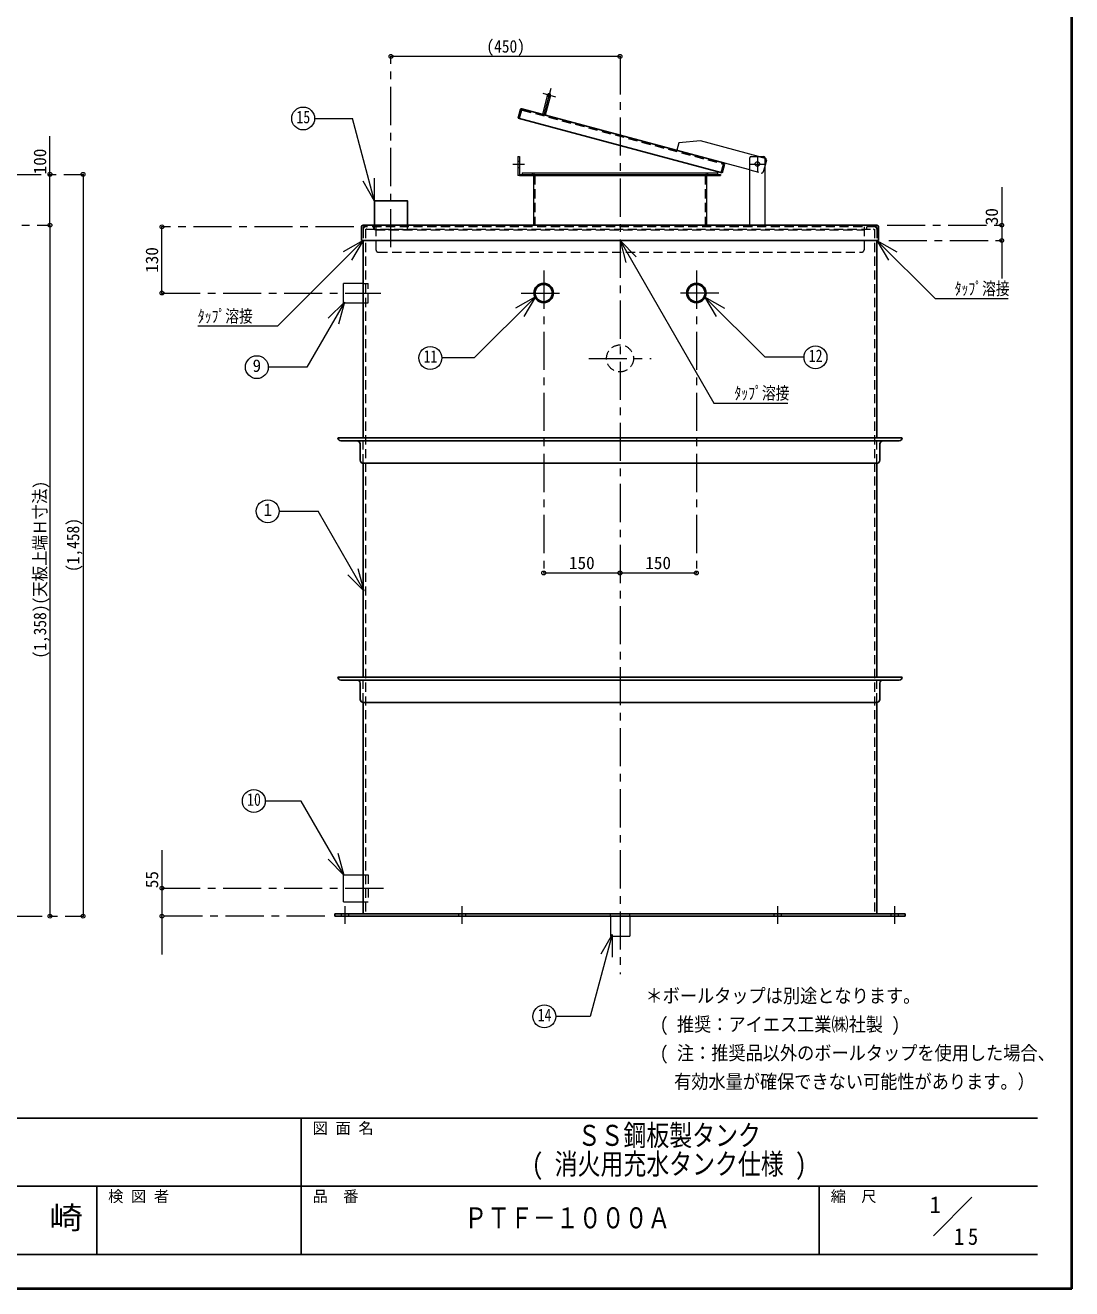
# Model space of a CAD drawing. Units: millimetres at full size, sheet at 1:15. Extents: x -3184 to 2891, y -2037 to 2178.
# Drawn here: x 835 to 2891, y -2037 to 445 of the extents above; entities that cross this region are included whole.
import ezdxf
from ezdxf.enums import TextEntityAlignment as Align

# ---------------------------------------------------------------- set-up
doc = ezdxf.new("R2010")
doc.units = ezdxf.units.MM
doc.header["$LTSCALE"] = 15
doc.header["$PDMODE"] = 32
doc.header["$PDSIZE"] = 7.5
doc.linetypes.add('CHAIN1', pattern=[8, 5, -1, 1, -1])
doc.linetypes.add('DASHED1', pattern=[1.8, 1.2, -0.6])
doc.layers.add('0-0', color=7, linetype='Continuous', lineweight=18)
doc.styles.add('ＭＳ ゴシック', font='')
doc.styles.get('ＭＳ ゴシック').set_extended_font_data('MS Gothic')

msp = doc.modelspace()

# ---------------------------------------------------------------- linework, layer by layer
at = {"layer": '0-0', "color": 1, "lineweight": 40}
for q in [(2890.8, 2177.87), (-3184.2, -2037.13)]:
    msp.add_line((2890.8, -2037.13), q, dxfattribs=at)
at = {"layer": '0-0', "color": 4, "linetype": 'CHAIN1', "lineweight": 9}
for p, q in [((1553.3, 9.37), (1553.3, 384.37)), ((2003.3, 384.37), (2003.3, -1419.13)), ((1851.38, 311.8), (1876.49, 305.08)), ((1867.3, 321), (1853.58, 269.8)), ((2273.3, 187.37), (2273.3, 158.37)), ((70.8, 152.57), (948.3, 152.57)), ((1815.8, 171.57), (1792.8, 171.57)), ((2258.8, 172.87), (2287.8, 172.87)), ((378.1, 52.57), (883.3, 52.57)), ((2528.1, 52.57), (2753.3, 52.57)), ((1480.1, 49.37), (1103.3, 49.37)), ((2531.3, 22.57), (2753.3, 22.57)), ((1853.3, -36.63), (1853.3, -630.63)), ((2153.3, -36.63), (2153.3, -630.63)), ((1103.3, -80.63), (1533.3, -80.63)), ((1809.3, -80.63), (1897.3, -80.63)), ((2197.3, -80.63), (2109.3, -80.63)), ((1941.8, -209.13), (2064.8, -209.13)), ((1103.3, -1250.13), (1543.3, -1250.13)), ((1463.3, -1320.13), (1463.3, -1285.63)), ((1693.3, -1320.13), (1693.3, -1285.63)), ((2313.3, -1320.13), (2313.3, -1285.63)), ((2543.3, -1320.13), (2543.3, -1285.63)), ((433.3, -1305.13), (948.3, -1305.13)), ((1423.3, -1305.13), (1103.3, -1305.13))]:
    msp.add_line(p, q, dxfattribs=at)
at = {"layer": '0-0', "color": 4, "lineweight": 9}
for p, q in [((2003.3, 384.37), (1553.3, 384.37)), ((883.3, 52.57), (883.3, 227.57)), ((2118.75, 214.28), (2114.87, 199.79)), ((2161.27, 218.42), (2118.75, 214.28)), ((2275.27, 187.87), (2161.27, 218.42)), ((1802.8, 187.57), (1805.8, 187.57)), ((1802.8, 187.57), (1802.8, 150.27)), ((1805.8, 187.57), (1805.8, 152.57)), ((2258.3, 161.36), (2206.82, 175.15)), ((2288.77, 184.25), (2288.3, 184.38)), ((2290.89, 180.58), (2288.3, 170.9)), ((948.3, 152.57), (948.3, -1305.13)), ((1805.8, 150.27), (1802.8, 150.27)), ((1833.5, 149.12), (1833.5, 53.77)), ((2173.1, 149.12), (2173.1, 52.57)), ((2753.3, 127.57), (2753.3, -52.43)), ((883.3, 52.57), (883.3, -1305.13)), ((1103.3, -80.63), (1103.3, 49.37)), ((1853.3, -630.63), (2003.3, -630.63)), ((2003.3, -630.63), (2153.3, -630.63)), ((1103.3, -1175.13), (1103.3, -1380.13))]:
    msp.add_line(p, q, dxfattribs=at)
at = {"layer": '0-0'}
for p, q in [((1861.04, 309.22), (1850.69, 270.58)), ((1866.84, 307.66), (1856.48, 269.03)), ((1403.25, 262.31), (1477.54, 262.31)), ((1521.04, 99.94), (1477.54, 262.31)), ((2258.3, 52.57), (2258.3, 184.87)), ((2261.3, 187.87), (2285.3, 187.87)), ((2288.3, 52.57), (2288.3, 184.87)), ((1805.8, 152.57), (2200.8, 152.57)), ((1810.8, 155.57), (2195.8, 155.57)), ((1810.8, 155.57), (1810.8, 152.57)), ((2195.8, 152.57), (2195.8, 155.57)), ((2200.8, 152.57), (2200.8, 150.27)), ((1521.04, 99.94), (1498.54, 138.91)), ((1521.04, 99.94), (1521.04, 144.94)), ((1498.5, 22.57), (1330.09, -145.84)), ((1498.5, 22.57), (1459.53, 0.07)), ((1498.5, 22.57), (1476, -16.4)), ((2003.3, 22.57), (2014.94, -20.9)), ((2003.3, 22.57), (2035.12, -9.25)), ((2508.1, 22.57), (2530.6, -16.4)), ((2508.1, 22.57), (2547.07, 0.07)), ((1460.3, -99.63), (1460.3, -61.63)), ((1498.8, -61.63), (1460.3, -61.63)), ((1461.96, -98.35), (1430.14, -130.17)), ((1461.96, -98.35), (1450.31, -141.82)), ((1837.07, -88.11), (1716.92, -208.26)), ((1837.07, -88.11), (1798.1, -110.61)), ((1837.07, -88.11), (1814.57, -127.08)), ((2169.53, -88.11), (2192.03, -127.08)), ((2169.53, -88.11), (2208.5, -110.61)), ((2169.53, -88.11), (2288.36, -206.94)), ((1460.3, -99.63), (1498.8, -99.63)), ((1330.09, -145.84), (1173.8, -145.84)), ((1716.92, -208.26), (1653.07, -208.26)), ((2364.85, -206.94), (2288.36, -206.94)), ((1333.71, -509.38), (1409.95, -509.38)), ((1500.56, -666.33), (1409.95, -509.38)), ((1500.56, -666.33), (1468.74, -634.51)), ((1500.56, -666.33), (1488.92, -622.86)), ((1461.41, -1225.18), (1449.77, -1181.72)), ((1461.41, -1225.18), (1429.6, -1193.36)), ((1460.3, -1276.63), (1460.3, -1223.63)), ((1460.3, -1223.63), (1498.8, -1223.63)), ((1460.3, -1276.63), (1498.8, -1276.63)), ((1984.3, -1305.13), (1984.3, -1344.13)), ((2022.3, -1305.13), (2022.3, -1344.13)), ((1987.79, -1340.84), (1965.29, -1379.81)), ((1984.3, -1344.13), (2022.3, -1344.13)), ((1987.79, -1340.84), (1987.79, -1385.84)), ((2618.97, -1932.89), (2694.73, -1857.13))]:
    msp.add_line(p, q, dxfattribs=at)
at = {"layer": '0-0', "color": 5, "lineweight": 25}
for p, q in [((1807.59, 279.75), (1803.01, 262.65)), ((2206.82, 175.15), (1810.41, 281.37)), ((1803.01, 262.65), (2203.87, 155.24)), ((2208.45, 172.34), (2203.87, 155.24)), ((1520.8, 52.57), (1520.8, 100.37)), ((1498.5, 52.57), (2508.1, 52.57)), ((1495.3, 49.37), (1495.3, 22.57)), ((2511.3, 49.37), (2511.3, 22.57)), ((2511.3, 22.57), (1495.3, 22.57)), ((1498.8, 22.57), (1498.8, -365.13)), ((2507.8, 22.57), (2507.8, -365.13)), ((2557.8, -365.13), (1448.8, -365.13)), ((1454.8, -371.13), (2551.8, -371.13)), ((1492.8, -377.13), (1492.8, -409.13)), ((2513.8, -377.13), (2513.8, -409.13)), ((1498.8, -415.13), (2507.8, -415.13)), ((1498.8, -415.13), (1498.8, -835.13)), ((2507.8, -415.13), (2507.8, -835.13)), ((2557.8, -835.13), (1448.8, -835.13)), ((1454.8, -841.13), (2551.8, -841.13)), ((1492.8, -847.13), (1492.8, -879.13)), ((2513.8, -847.13), (2513.8, -879.13)), ((1498.8, -885.13), (2507.8, -885.13)), ((1498.8, -885.13), (1498.8, -1300.63)), ((2507.8, -885.13), (2507.8, -1300.63)), ((1443.3, -1300.63), (2563.3, -1300.63)), ((1443.3, -1300.63), (1443.3, -1305.13)), ((1443.3, -1305.13), (2563.3, -1305.13)), ((2563.3, -1300.63), (2563.3, -1305.13))]:
    msp.add_line(p, q, dxfattribs=at)
at = {"layer": '0-0', "linetype": 'DASHED1'}
for p, q in [((1809.51, 278.04), (1805.23, 262.05)), ((1810.92, 278.85), (2205.12, 173.23)), ((2205.93, 171.82), (2201.65, 155.83)), ((1520.8, 44.37), (1520.8, 52.57)), ((1498.5, 47.77), (1498.5, 22.57)), ((1498.8, 44.87), (1498.8, 22.57)), ((2506.5, 49.37), (1500.1, 49.37)), ((1503.3, 44.87), (1503.3, -1300.63)), ((1505.55, 44.87), (2501.05, 44.87)), ((1518.8, 49.37), (1518.8, 44.87)), ((2487.8, 49.37), (2487.8, 44.87)), ((2503.3, 44.87), (2503.3, -1300.63)), ((2507.8, 44.87), (2507.8, 22.57)), ((2508.1, 47.77), (2508.1, 22.57)), ((1498.8, -415.13), (1498.8, -365.13)), ((2507.8, -415.13), (2507.8, -365.13)), ((1498.8, -885.13), (1498.8, -835.13)), ((2507.8, -885.13), (2507.8, -835.13)), ((1686.3, -1305.13), (1686.3, -1300.63)), ((1700.3, -1305.13), (1700.3, -1300.63)), ((2306.3, -1305.13), (2306.3, -1300.63)), ((2320.3, -1305.13), (2320.3, -1300.63))]:
    msp.add_line(p, q, dxfattribs=at)
at = {"layer": '0-0', "color": 4, "linetype": 'DASHED1', "lineweight": 9}
for p, q in [((1811.81, 281), (1811.21, 278.77)), ((1820.98, 278.54), (1820.39, 276.32)), ((1805.8, 177.57), (1802.8, 177.57)), ((2275.27, 187.87), (2288.3, 184.38)), ((1805.8, 165.57), (1802.8, 165.57)), ((1830.8, 155.57), (1830.8, 152.57)), ((1835.8, 150.27), (1835.8, 49.37)), ((2170.8, 150.27), (2170.8, 49.37)), ((2175.8, 152.57), (2175.8, 155.57)), ((2258.3, 161.36), (2281.01, 155.28)), ((2288.3, 170.9), (2284.68, 157.4)), ((1523.8, 49.37), (1523.8, 4.37)), ((1523.8, 43.37), (2482.8, 43.37)), ((2482.8, 49.37), (2482.8, 4.37)), ((1528.8, -0.63), (2477.8, -0.63)), ((1498.8, -61.63), (1508.3, -61.63)), ((1498.8, -1223.63), (1508.3, -1223.63)), ((1508.3, -1223.63), (1508.3, -1276.63)), ((1498.8, -1276.63), (1508.3, -1276.63)), ((1456.3, -1305.13), (1456.3, -1300.63)), ((1470.3, -1305.13), (1470.3, -1300.63)), ((1984.3, -1305.13), (1984.3, -1300.63)), ((2022.3, -1305.13), (2022.3, -1300.63)), ((2536.3, -1305.13), (2536.3, -1300.63)), ((2550.3, -1305.13), (2550.3, -1300.63))]:
    msp.add_line(p, q, dxfattribs=at)
at = {"layer": '0-0', "color": 6, "lineweight": 25}
for p, q in [((-3116.7, -1701.77), (2823.3, -1701.77)), ((1376.87, -1969.63), (1376.87, -1701.77)), ((2823.3, -1835.7), (-230.27, -1835.7)), ((975.08, -1969.63), (975.08, -1835.7)), ((2394.73, -1969.63), (2394.73, -1835.7)), ((2823.3, -1969.63), (-3116.7, -1969.63))]:
    msp.add_line(p, q, dxfattribs=at)
at = {"layer": '0-0'}
for points in [[(1805.8, 152.57), (1805.8, 150.27), (2200.8, 150.27)], [(2003.3, 22.57), (2187.82, -297.03), (2333.18, -297.03)], [(2508.1, 22.57), (2622.37, -91.71), (2765.77, -91.71)], [(1461.96, -98.35), (1388.1, -226.27), (1312.28, -226.27)], [(1461.41, -1225.18), (1376.9, -1078.8), (1306.34, -1078.8)], [(1987.79, -1340.84), (1944.57, -1502.11), (1877.14, -1502.11)]]:
    msp.add_lwpolyline(points, dxfattribs=at)
at = {"layer": '0-0', "color": 5, "lineweight": 25}
msp.add_lwpolyline([(1585.8, 52.57), (1585.8, 100.37), (1520.8, 100.37)], dxfattribs=at)
at = {"layer": '0-0', "linetype": 'DASHED1'}
msp.add_lwpolyline([(1520.8, 44.37), (1585.8, 44.37), (1585.8, 52.57)], dxfattribs=at)
at = {"layer": '0-0', "color": 4, "linetype": 'DASHED1', "lineweight": 9}
msp.add_lwpolyline([(1498.8, -99.63), (1508.3, -99.63), (1508.3, -61.63)], dxfattribs=at)
at = {"layer": '0-0'}
for centre, radius in [((1380.75, 262.31), 22.5), ((2273.3, 172.87), 4.5), ((1630.57, -208.26), 22.5), ((2387.35, -206.94), 22.5), ((1289.78, -226.27), 22.5), ((1311.21, -509.38), 22.5), ((1283.84, -1078.8), 22.5), ((1854.64, -1502.11), 22.5)]:
    msp.add_circle(centre, radius, dxfattribs=at)
at = {"layer": '0-0', "color": 5, "lineweight": 25}
for centre, radius in [((1853.3, -80.63), 19), ((1853.3, -80.63), 17), ((2153.3, -80.63), 19), ((2153.3, -80.63), 17)]:
    msp.add_circle(centre, radius, dxfattribs=at)
at = {"layer": '0-0', "color": 4, "linetype": 'DASHED1', "lineweight": 9}
msp.add_circle((2003.3, -209.13), 26.5, dxfattribs=at)
for centre, radius, start, end in [((1863.94, 308.44), 3, 165, 345), ((1833.5, 150.27), 2.3, 0, 90), ((2173.1, 150.27), 2.3, 90, 180), ((2281.78, 158.17), 3, 255, 345), ((1528.8, 4.37), 5, 180, 270), ((2477.8, 4.37), 5, 270, 0)]:
    msp.add_arc(centre, radius, start, end, dxfattribs=at)
at = {"layer": '0-0'}
for centre, start, end in [((1863.94, 308.44), 345, 165), ((2261.3, 184.87), 90, 180), ((2285.3, 184.87), 0, 90)]:
    msp.add_arc(centre, 3, start, end, dxfattribs=at)
at = {"layer": '0-0', "color": 5, "lineweight": 25}
for centre, radius, start, end in [((1809.81, 279.15), 2.3, 75, 165), ((2206.23, 172.93), 2.3, 345, 75), ((1498.5, 49.37), 3.2, 90, 180), ((2508.1, 49.37), 3.2, 0, 90), ((1454.8, -365.13), 6, 180, 270), ((1486.8, -377.13), 6, 0, 90), ((2519.8, -377.13), 6, 90, 180), ((2551.8, -365.13), 6, 270, 0), ((1498.8, -409.13), 6, 180, 270), ((2507.8, -409.13), 6, 270, 0), ((1454.8, -835.13), 6, 180, 270), ((1486.8, -847.13), 6, 0, 90), ((2519.8, -847.13), 6, 90, 180), ((2551.8, -835.13), 6, 270, 0), ((1498.8, -879.13), 6, 180, 270), ((2507.8, -879.13), 6, 270, 0)]:
    msp.add_arc(centre, radius, start, end, dxfattribs=at)
at = {"layer": '0-0', "linetype": 'DASHED1'}
for centre, radius, start, end in [((1810.63, 277.74), 1.15, 75, 165), ((2204.82, 172.12), 1.15, 345, 75), ((1500.1, 47.77), 1.6, 90, 180), ((1503.3, 44.87), 4.5, 90, 180), ((1505.55, 42.62), 2.25, 90, 180), ((2501.05, 42.62), 2.25, 0, 90), ((2503.3, 44.87), 4.5, 0, 90), ((2506.5, 47.77), 1.6, 0, 90)]:
    msp.add_arc(centre, radius, start, end, dxfattribs=at)
at = {"layer": '0-0', "color": 4, "lineweight": 9}
for centre, radius, start, end in [((2288, 181.36), 3, 345, 75), ((1832.35, 149.12), 1.15, 0, 90), ((2174.25, 149.12), 1.15, 90, 180)]:
    msp.add_arc(centre, radius, start, end, dxfattribs=at)
at = {"layer": '0-0', "color": 1}
for p in [(1553.3, 384.37), (2003.3, 384.37), (883.3, 152.57), (948.3, 152.57), (883.3, 52.57), (1103.3, 49.37), (2753.3, 52.57), (2753.3, 22.57), (1103.3, -80.63), (1853.3, -630.63), (2003.3, -630.63), (2153.3, -630.63), (1103.3, -1250.13), (883.3, -1305.13), (948.3, -1305.13), (1103.3, -1305.13)]:
    msp.add_point(p, dxfattribs=at)

# ---------------------------------------------------------------- texts
at = {"layer": '0-0', "style": 'ＭＳ ゴシック'}
for s, height, width, p in [('(450)', 24.74, 0.9, (1740.8, 384.37)), ('15', 24.74, 0.8, (1367.63, 245.44)), ('ﾀｯﾌﾟ溶接', 24.74, 0.8, (2660.77, -91.71)), ('ﾀｯﾌﾟ溶接', 24.74, 0.8, (1173.8, -145.84)), ('11', 24.74, 0.8, (1617.44, -225.13)), ('12', 24.74, 0.8, (2374.23, -223.82)), ('ﾀｯﾌﾟ溶接', 24.74, 0.8, (2228.18, -297.03)), ('10', 24.74, 0.8, (1270.72, -1095.67)), ('＊ボールタップは別途となります。', 27.49, 0.9, (2053.3, -1483.38)), ('14', 24.74, 0.8, (1841.51, -1518.99)), ('( 推奨：アイエス工業㈱社製 )', 27.49, 0.9, (2081.42, -1539.63)), ('( 注：推奨品以外のボールタップを使用した場合、', 27.49, 0.9, (2081.42, -1595.88)), ('有効水量が確保できない可能性があります。）', 27.49, 0.9, (2109.55, -1652.13)), ('ＳＳ鋼板製タンク', 41.24, 0.8, (1920.08, -1768.74)), ('( 消火用充水タンク仕様 )', 41.24, 0.8, (1830.08, -1824.99)), ('千\u3000崎', 43.99, 1.1, (750.08, -1932.67)), ('ＰＴＦ－１０００Ａ', 41.24, 0.8, (1697.36, -1930.79))]:
    msp.add_text(s, height=height, dxfattribs=dict(at, width=width)).set_placement(p, align=Align.BOTTOM_LEFT)
for s, p in [('100', (883.3, 152.57)), ('30', (2753.3, 52.57)), ('130', (1103.3, -40.94)), ('55', (1103.3, -1250.13))]:
    msp.add_text(s, height=24.74, rotation=90, dxfattribs=at).set_placement(p, align=Align.BOTTOM_LEFT)
for s, height, p in [('9', 24.74, (1281.34, -243.14)), ('1', 24.74, (1302.77, -526.26)), ('150', 24.74, (1902.99, -630.63)), ('150', 24.74, (2052.99, -630.63)), ('図 面 名', 21.99, (1399.37, -1739.27)), ('検 図 者', 21.99, (997.58, -1873.2)), ('品\u3000番', 21.99, (1399.37, -1873.2)), ('縮\u3000尺', 21.99, (2417.23, -1873.2)), ('1', 32.99, (2611.35, -1898.42))]:
    msp.add_text(s, height=height, dxfattribs=at).set_placement(p, align=Align.BOTTOM_LEFT)
at = {"layer": '0-0', "style": 'ＭＳ ゴシック', "width": 0.9}
for s, p in [('(1,358)(天板上端Ｈ寸法)', (883.3, -798.78)), ('(1,458)', (948.3, -628.78))]:
    msp.add_text(s, height=24.74, rotation=90, dxfattribs=at).set_placement(p, align=Align.BOTTOM_LEFT)
at = {"layer": '0-0', "insert": (2659.3, -1951.48), "char_height": 32.99, "attachment_point": 7, "style": 'ＭＳ ゴシック'}
msp.add_mtext('\\T1.36;\\W0.9;15', dxfattribs=at)

doc.saveas('drawing.dxf')
